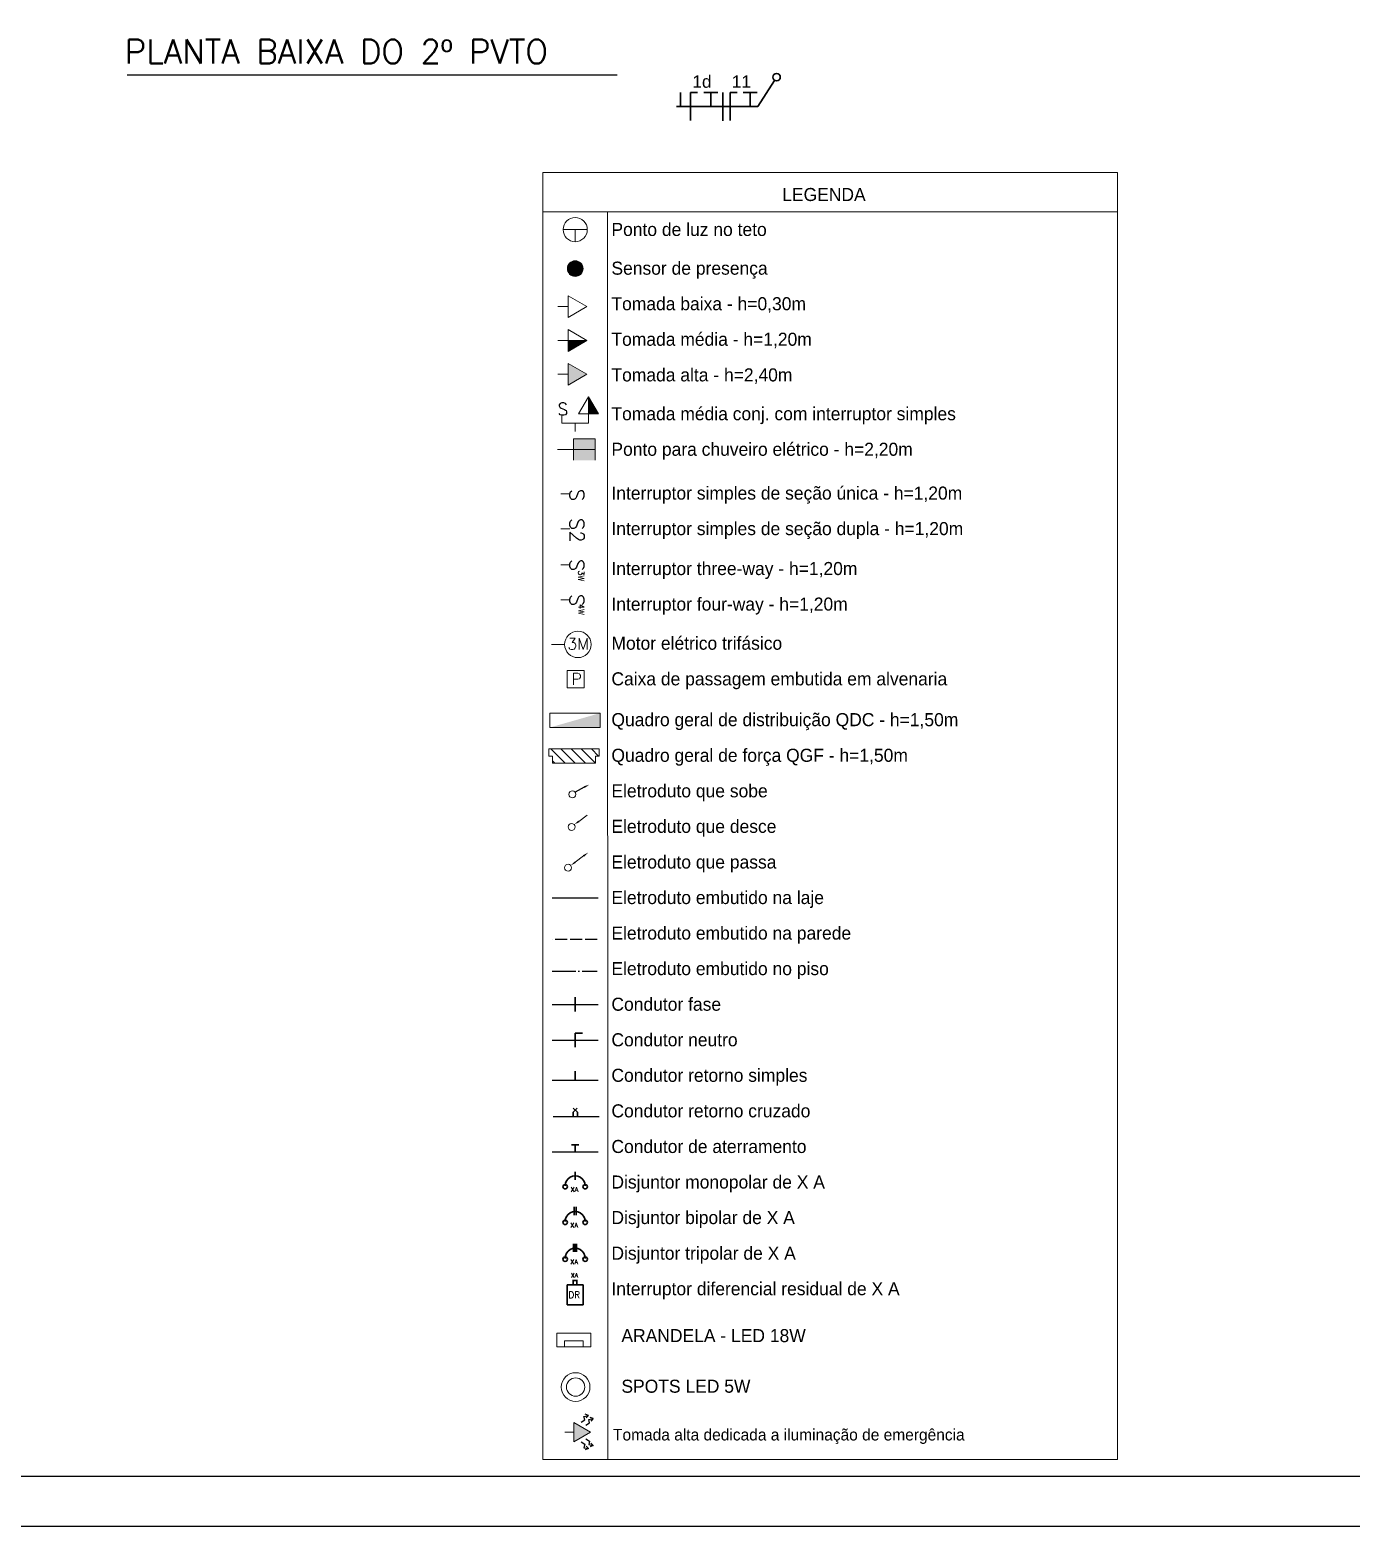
# Model space of a CAD drawing. Header units: millimetres. Extents: x 18652 to 51407, y 18252 to 30404.
# Drawn here: x 32492 to 33816, y 18252 to 19751 of the extents above; entities that cross this region are included whole.
import ezdxf

# ---------------------------------------------------------------- set-up
doc = ezdxf.new("R2010")
doc.units = ezdxf.units.MM
doc.linetypes.add('ACAD_ISO02W100', pattern=[15, 12, -3])
doc.linetypes.add('ACAD_ISO04W100', pattern=[30, 24, -3, 0, -3])
doc.layers.add('Correções', color=30, linetype='Continuous')
doc.layers.add('P02', color=2, linetype='Continuous')
for name, color, linetype, lineweight in [('EJEL05130C', 130, 'Continuous', 30), ('EJEL0550C', 50, 'Continuous', 35), ('EJEL0580C', 80, 'Continuous', 9), ('EJEL0910C', 10, 'Continuous', 9), ('EJEL09210C', 210, 'Continuous', 9), ('EJEL25170C', 170, 'Continuous', 25), ('EJEL25170T', 170, 'ACAD_ISO02W100', 25), ('EJEL25170TP', 1, 'ACAD_ISO04W100', 25), ('EJEL3040C', 40, 'Continuous', 9), ('EJELFORMATO', 170, 'Continuous', 25)]:
    doc.layers.add(name, color=color, linetype=linetype, lineweight=lineweight)
doc.styles.add('PADRÃO', font='', dxfattribs={"height": 0.2})
doc.styles.add('ROMANS', font='romans.shx')
doc.styles.add('SR60', font='simplex', dxfattribs={"height": 0.15})
doc.styles.add('SR80', font='SIMPLEX', dxfattribs={"height": 0.1})
doc.styles.get("Standard").update_dxf_attribs({"font": 'arial.ttf'})
doc.styles.get('PADRÃO').set_extended_font_data('AvantGarde Bk BT')

# ---------------------------------------------------------------- blocks, each defined once
blk = doc.blocks.new('A$C324C5FD7')
at = {"layer": 'EJEL0580C', "ltscale": 0.015}
h = blk.add_hatch(color=256, dxfattribs=at)
h.dxf.hatch_style = 1
h.paths.add_polyline_path([(11.5, 0, 1), (-11.5, 0, 1)])
at = {"layer": 'EJEL0580C'}
blk.add_circle((0, 0), 11.5, dxfattribs=at)
blk = doc.blocks.new('A$C4F674D86')
at = {"layer": 'EJEL0580C'}
for p, q in [((16.2, 0), (-16.2, 0)), ((16.2, 0), (-16.2, 0)), ((0, 0), (0, -16.2)), ((0, -16.2), (0, 0)), ((0, 0), (16.2, 0)), ((0, 0), (0, -16.2)), ((0, -16.2), (0, 0)), ((0, 0), (16.2, 0))]:
    blk.add_line(p, q, dxfattribs=at)
blk.add_circle((0, 0), 16.2, dxfattribs=at)
blk.add_circle((0, 0), 16.2, dxfattribs=at)
blk = doc.blocks.new('A$C3819068E')
at = {"layer": 'EJEL0580C', "ltscale": 0.015}
h = blk.add_hatch(color=256, dxfattribs=at)
h.dxf.hatch_style = 1
h.paths.add_polyline_path([(11.5, 0, 1), (-11.5, 0, 1)])
at = {"layer": 'EJEL0580C'}
blk.add_circle((0, 0), 11.5, dxfattribs=at)
blk.add_blockref('A$C324C5FD7', (0, 0), dxfattribs=at)
blk = doc.blocks.new('A$C358D43A7')
at = {"layer": 'EJEL0580C'}
for p, q in [((0, 0), (-15.9, 0)), ((0, 0), (0, 16.9)), ((0, 16.9), (0, -16.9)), ((0, 16.9), (28.7, 0)), ((28.7, 0), (0, -16.9))]:
    blk.add_line(p, q, dxfattribs=at)
blk = doc.blocks.new('A$C30B02EAA')
at = {"layer": 'EJEL0580C'}
h = blk.add_hatch(color=256, dxfattribs=at)
h.dxf.hatch_style = 1
h.paths.add_polyline_path([(0, 0), (0, -16.9), (28.7, 0)])
for p, q in [((0, 0), (-15.9, 0)), ((0, 0), (0, 16.9)), ((0, 16.9), (0, -16.9)), ((0, 16.9), (28.7, 0)), ((28.7, 0), (0, -16.9)), ((0, 0), (28.7, 0))]:
    blk.add_line(p, q, dxfattribs=at)
blk = doc.blocks.new('A$C51C8040F')
at = {"layer": 'EJEL0580C'}
h = blk.add_hatch(color=256, dxfattribs=at)
h.dxf.hatch_style = 1
h.paths.add_polyline_path([(0, -16.9), (28.7, 0), (0, 16.9)])
for p, q in [((0, 0), (-15.9, 0)), ((0, 0), (0, 16.9)), ((0, 16.9), (0, -16.9)), ((0, 16.9), (28.7, 0)), ((28.7, 0), (0, -16.9))]:
    blk.add_line(p, q, dxfattribs=at)
blk = doc.blocks.new('A$C4247474B')
at = {"layer": 'EJEL0580C'}
for p, q in [((0, 0), (31.7, 0)), ((0, 0), (0, -31.7)), ((31.7, 0), (31.7, -31.7)), ((0, -31.7), (31.7, -31.7))]:
    blk.add_line(p, q, dxfattribs=at)
at = {"layer": 'EJEL0580C', "style": 'SR80'}
blk.add_text('P', height=21.2, rotation=270, dxfattribs=at).set_placement((5.5, -8.3))
blk = doc.blocks.new('A$C15267267')
at = {"layer": 'EJEL0580C'}
for p, q in [((-37, -21.2), (-37, 0)), ((37, 0), (-37, 0)), ((37, -21.2), (37, 0)), ((37, -21.2), (-37, -21.2))]:
    blk.add_line(p, q, dxfattribs=at)
blk.add_solid([(37, 0), (37, -21.2), (-37, -21.2)], dxfattribs=at)
blk = doc.blocks.new('A$C364D08BA')
at = {"layer": 'EJEL0580C'}
for p, q in [((-47.6, 0), (26.5, 0)), ((-47.6, 0), (-47.6, -10.6)), ((-23.7, -21.2), (-44.9, 0)), ((-8.8, -21.2), (-29.9, 0)), ((6.2, -21.2), (-15, 0)), ((21.2, -21.2), (0, 0)), ((25.5, -10.6), (15, 0)), ((26.5, 0), (26.5, -10.6)), ((-47.6, -10.6), (-42.3, -10.6)), ((-42.3, -10.6), (-42.3, -21.2)), ((-38.7, -21.2), (-42.3, -17.5)), ((-42.3, -21.2), (21.2, -21.2)), ((21.2, -10.6), (26.5, -10.6)), ((21.2, -10.6), (21.2, -21.2))]:
    blk.add_line(p, q, dxfattribs=at)
blk = doc.blocks.new('A$C633F4938')
at = {"layer": 'EJEL0580C', "linetype": 'ByBlock', "lineweight": -2}
blk.add_line((10.5, 8.1), (22.8, 17.5), dxfattribs=at)
at = {"layer": 'EJEL0580C'}
blk.add_circle((0, 0), 5.13, dxfattribs=at)
for points in [[(21.9, 18.6), (29.5, 22.3), (23.6, 16.4)], [(11.3, 7), (3.7, 3.3), (9.6, 9.2)]]:
    blk.add_solid(points, dxfattribs=at)
blk = doc.blocks.new('A$C37140E86')
at = {"layer": 'EJEL05130C'}
for p, q in [((-19, 0), (-19, -95)), ((0, 0), (0, -95)), ((17, 0), (17, -95))]:
    blk.add_line(p, q, dxfattribs=at)
for centre in [(-118, -182), (118, -182)]:
    blk.add_circle(centre, 26.2, dxfattribs=at)
blk.add_arc((0, -172), 118, 359.8656, 180.134, dxfattribs=at)
at = {"layer": 'EJEL05130C', "style": 'ROMANS'}
blk.add_text('XA', height=56.5, dxfattribs=at).set_placement((-57, -242))
blk = doc.blocks.new('A$C6F926A8D')
at = {"layer": 'EJEL05130C'}
for p, q in [((-14, 53), (-14, -42)), ((12, 53), (12, -42))]:
    blk.add_line(p, q, dxfattribs=at)
for centre in [(-118, -128), (118, -128)]:
    blk.add_circle(centre, 26.2, dxfattribs=at)
blk.add_arc((0, -118), 118, 359.8656, 180.134, dxfattribs=at)
at = {"layer": 'EJEL05130C', "style": 'ROMANS'}
blk.add_text('XA', height=56.5, dxfattribs=at).set_placement((-57, -189))
blk = doc.blocks.new('A$C208A460A')
at = {"layer": 'EJEL05130C'}
blk.add_line((0, 47), (0, -48), dxfattribs=at)
for centre in [(-118, -128), (118, -128)]:
    blk.add_circle(centre, 26.2, dxfattribs=at)
blk.add_arc((0, -118), 118, 359.8656, 180.134, dxfattribs=at)
at = {"layer": 'EJEL05130C', "style": 'ROMANS'}
blk.add_text('XA', height=56.5, dxfattribs=at).set_placement((-54, -189))
blk = doc.blocks.new('A$C66476A06')
at = {"layer": 'EJEL05130C'}
for p, q in [((31, 0), (-31, 0)), ((-20, -51), (-20, 0)), ((20, -51), (20, 0)), ((-94, -51), (98, -51)), ((-94, -286), (-94, -51)), ((98, -51), (98, -286)), ((98, -286), (-94, -286))]:
    blk.add_line(p, q, dxfattribs=at)
at = {"layer": 'EJEL05130C', "style": 'ROMANS'}
for s, height, p in [('XA', 51, (-47, 38)), ('DR', 76.7, (-78, -206))]:
    blk.add_text(s, height=height, dxfattribs=at).set_placement(p)
blk = doc.blocks.new('A$C38DD1369')
at = {"layer": 'EJEL0580C'}
blk.add_line((156, 0), (0, 0), dxfattribs=at)
blk.add_circle((313, 0), 156, dxfattribs=at)
blk.add_circle((313, 0), 156, dxfattribs=at)
at = {"layer": 'EJEL0580C', "style": 'SR80'}
blk.add_text('3M', height=135.4, dxfattribs=at).set_placement((189, -61))
blk = doc.blocks.new('A$C21C60167')
at = {"layer": 'EJEL0580C'}
h = blk.add_hatch(color=256, dxfattribs=at)
h.dxf.hatch_style = 1
h.paths.add_polyline_path([(19.6, 13.8), (34.3, 13.8), (19.6, 38.6)])
for p, q in [((4.9, 13.8), (19.6, 38.6)), ((19.6, 38.6), (34.3, 13.8)), ((19.6, 13.8), (19.6, 38.6)), ((-19.6, 11.5), (-19.6, 0)), ((-19.6, 0), (19.6, 0)), ((19.6, 0), (0, 0)), ((0, 0), (0, -9.5)), ((19.6, 13.8), (4.9, 13.8)), ((4.9, 13.8), (34.3, 13.8)), ((19.6, 13.8), (19.6, 0)), ((0, -9.5), (0, -12.4))]:
    blk.add_line(p, q, dxfattribs=at)
at = {"layer": 'EJEL0580C', "style": 'SR80'}
blk.add_text('S', height=18.3, dxfattribs=at).set_placement((-26, 11.5))
blk = doc.blocks.new('A$C5CDA3447')
at = {"layer": 'EJEL0580C'}
blk.add_line((6.6, 0), (-6.6, 0), dxfattribs=at)
at = {"layer": 'EJEL0580C', "style": 'SR80'}
blk.add_text('S', height=21.2, rotation=270, dxfattribs=at).set_placement((6.6, 7.4))
blk = doc.blocks.new('A$C3D7A1D48')
at = {"layer": 'EJEL0580C'}
blk.add_line((6.6, 0), (-6.6, 0), dxfattribs=at)
at = {"layer": 'EJEL0580C', "style": 'SR80'}
blk.add_text('S2', height=21.16, rotation=270, dxfattribs=at).set_placement((6.6, 16.1))
blk = doc.blocks.new('A$C244824F9')
at = {"layer": 'EJEL0580C'}
blk.add_line((6.6, 0), (-6.6, 0), dxfattribs=at)
for s, height, style, p in [('S', 21.2, 'SR80', (6.7, 8.3)), ('3W', 8.46, 'SR60', (19.3, -8.6))]:
    blk.add_text(s, height=height, rotation=270, dxfattribs=dict(at, style=style)).set_placement(p)
blk = doc.blocks.new('A$C04CC0A2E')
at = {"layer": 'EJEL0580C'}
blk.add_line((6.6, 0), (-6.6, 0), dxfattribs=at)
for s, height, style, p in [('S', 21.2, 'SR80', (6.6, 8.3)), ('4W', 8.46, 'SR60', (19.4, -6.5))]:
    blk.add_text(s, height=height, rotation=270, dxfattribs=dict(at, style=style)).set_placement(p)
blk = doc.blocks.new('A$C0AE3526C')
at = {"layer": 'EJEL0580C'}
h = blk.add_hatch(color=256, dxfattribs=at)
h.dxf.hatch_style = 1
h.paths.add_polyline_path([(47.6, 15.9), (15.9, 15.9), (15.9, -15.9), (47.6, -15.9)])
h = blk.add_hatch(color=256, dxfattribs=at)
h.dxf.hatch_style = 1
h.paths.add_polyline_path([(47.6, -15.9), (47.6, 0), (15.9, 0), (15.9, -15.9)])
for p, q in [((-7.9, 0), (47.6, 0)), ((0, 0), (47.6, 0)), ((15.9, 15.9), (47.6, 15.9)), ((15.9, -15.9), (15.9, 15.9)), ((15.9, -15.9), (15.9, 15.9)), ((47.6, -15.9), (47.6, 15.9)), ((47.6, -15.9), (47.6, 15.9))]:
    blk.add_line(p, q, dxfattribs=at)
blk = doc.blocks.new('arandext')
at = {"layer": 'EJEL0580C', "linetype": 'Continuous'}
for p, q in [((0, 10), (0, 18)), ((0, -10), (0, 10)), ((0, -10), (0, -18))]:
    blk.add_line(p, q, dxfattribs=at)
blk.add_lwpolyline([(0, 18), (14.5, 18), (14.5, -18), (0, -18)], dxfattribs=at)
at = {"layer": 'EJEL0580C'}
blk.add_lwpolyline([(0, 10), (6.5, 10), (6.5, -10), (0, -10)], dxfattribs=at)
blk = doc.blocks.new('A$C1F842686')
at = {"layer": 'EJEL0580C', "linetype": 'ByBlock', "lineweight": -2}
blk.add_line((10.5, 8.1), (22.8, 17.5), dxfattribs=at)
at = {"layer": 'EJEL0580C'}
blk.add_circle((0, 0), 5.13, dxfattribs=at)
blk.add_solid([(11.3, 7), (3.7, 3.3), (9.6, 9.2)], dxfattribs=at)
blk = doc.blocks.new('Eletroduto que sober')
at = {"layer": 'EJEL09210C', "linetype": 'ByBlock', "lineweight": -2}
blk.add_line((37626.687, 7031), (37626.578, 7030.942), dxfattribs=at)
at = {"layer": 'EJEL09210C'}
blk.add_circle((37626.547, 7030.915), 0.041, dxfattribs=at)
blk.add_solid([(37626.682, 7031.01), (37626.746, 7031.029), (37626.692, 7030.99)], dxfattribs=at)
blk = doc.blocks.new('A$C71E37391')
at = {"layer": 'EJEL0550C', "ltscale": 0.015}
for p, q in [((7, 14), (-7, 14)), ((0, 0), (0, 14))]:
    blk.add_line(p, q, dxfattribs=at)
blk = doc.blocks.new('A$C1116134A')
at = {"layer": 'EJEL0550C', "ltscale": 0.015}
for p, q in [((0, -14), (0, 14)), ((0, 14), (7, 14))]:
    blk.add_line(p, q, dxfattribs=at)
blk = doc.blocks.new('YTFTYF')
at = {"layer": 'EJEL0580C'}
for radius in [5.5, 3.5]:
    blk.add_circle((0, 0), radius, dxfattribs=at)
blk = doc.blocks.new('Tomada para iluminação de emergência')
at = {"layer": 'EJEL25170TP'}
for p, q in [((-0.221, 0.313), (-0.238, 0.272)), ((-0.207, 0.254), (-0.221, 0.313)), ((-0.221, 0.313), (-0.188, 0.284)), ((-0.163, 0.265), (-0.207, 0.254)), ((-0.179, 0.376), (-0.195, 0.335)), ((-0.165, 0.317), (-0.179, 0.376)), ((-0.179, 0.376), (-0.146, 0.346)), ((-0.121, 0.327), (-0.165, 0.317)), ((-0.132, 0.217), (-0.163, 0.265)), ((-0.09, 0.279), (-0.121, 0.327)), ((0.089, 0.279), (0.12, 0.327)), ((0.12, 0.327), (0.164, 0.317)), ((0.131, 0.217), (0.162, 0.265)), ((0.178, 0.376), (0.145, 0.346)), ((0.162, 0.265), (0.207, 0.254)), ((0.164, 0.317), (0.178, 0.376)), ((0.178, 0.376), (0.195, 0.335)), ((0.22, 0.313), (0.187, 0.284)), ((0.207, 0.254), (0.22, 0.313)), ((0.22, 0.313), (0.237, 0.272))]:
    blk.add_line(p, q, dxfattribs=at)
at = {"layer": 'EJEL0580C', "xscale": 0.0076, "yscale": 0.0076, "zscale": 0.0076, "rotation": 90}
blk.add_blockref('A$C51C8040F', (0, 0.121), dxfattribs=at)

msp = doc.modelspace()

# ---------------------------------------------------------------- hatches: boundary and pattern name
at = {"layer": 'EJEL0580C', "ltscale": 0.015}
h = msp.add_hatch(color=256, dxfattribs=at)
h.dxf.hatch_style = 1
h.paths.add_polyline_path([(33046.2, 19511.8, 1), (33030.5, 19511.8, 1)])

# ---------------------------------------------------------------- linework, layer by layer
at = {"layer": 'EJEL05130C', "ltscale": 0.2}
for q in [(33237.9, 19700.4), (33139.7, 19674.1)]:
    msp.add_line((33221.3, 19674.1), q, dxfattribs=at)
at = {"layer": 'EJEL05130C', "ltscale": 0.001}
msp.add_circle((33240, 19703.6), 3.8, dxfattribs=at)
at = {"layer": 'EJEL0550C', "ltscale": 0.015}
for p, q in [((33143.9, 19674.1), (33143.9, 19688.1)), ((33186.1, 19660), (33186.1, 19688.1)), ((33036.1, 18666.6), (33040.3, 18670.8)), ((33036.1, 18662.4), (33036.1, 18666.6)), ((33040.6, 18666.6), (33036.4, 18670.8)), ((33040.6, 18662.4), (33040.6, 18666.6))]:
    msp.add_line(p, q, dxfattribs=at)
at = {"layer": 'EJEL0550C'}
for p, q in [((33038.3, 18781.8), (33038.3, 18767.4)), ((33038.3, 18746), (33038.3, 18731.7)), ((33038.3, 18746), (33045.5, 18746)), ((33038.3, 18698.6), (33038.3, 18707.7)), ((33041.9, 18634.1), (33034.7, 18634.1)), ((33038.3, 18626.9), (33038.3, 18634.1))]:
    msp.add_line(p, q, dxfattribs=at)
at = {"layer": 'EJEL0580C'}
msp.add_circle((33038.3, 19511.8), 7.85, dxfattribs=at)
at = {"layer": 'EJEL0910C'}
for p, q in [((33006, 19568.6), (33581.6, 19568.6)), ((33070.7, 19568.6), (33070.9, 18318.9))]:
    msp.add_line(p, q, dxfattribs=at)
msp.add_lwpolyline([(33006, 19608.1), (33581.6, 19608.1), (33581.6, 18318.9), (33006, 18318.9)], close=True, dxfattribs=at)
at = {"layer": 'EJEL25170C'}
for p, q in [((33015.3, 18881.4), (33061.4, 18881.4)), ((33015.3, 18774.6), (33061.4, 18774.6)), ((33015.3, 18738.9), (33061.4, 18738.9)), ((33015.3, 18698.6), (33061.4, 18698.6)), ((33016.3, 18662.3), (33062.4, 18662.3)), ((33015.3, 18626.9), (33061.4, 18626.9))]:
    msp.add_line(p, q, dxfattribs=at)
at = {"layer": 'EJEL25170T'}
msp.add_line((33060.3, 18839.6), (33015.1, 18839.6), dxfattribs=at)
at = {"layer": 'EJEL25170TP'}
msp.add_line((33015.1, 18808), (33060.3, 18808), dxfattribs=at)
at = {"layer": 'EJELFORMATO', "color": 7}
msp.add_lwpolyline([(31086.1, 18252), (35291.1, 18252), (35291.1, 21222), (31086.1, 21222)], close=True, dxfattribs=at)
at = {"layer": 'EJELFORMATO'}
msp.add_lwpolyline([(35241.1, 18302), (35241.1, 21172), (31211.1, 21172), (31211.1, 18302)], close=True, dxfattribs=at)
at = {"layer": 'P02'}
msp.add_line((33080.4, 19705.5, 0), (32589.6, 19705.5, 0), dxfattribs=at)

# ---------------------------------------------------------------- block references
at = {"layer": 'Correções', "xscale": 84.985, "yscale": 84.985, "zscale": 84.985}
msp.add_blockref('Eletroduto que sober', (-3164656.6, -578537.2), dxfattribs=at)
at = {"layer": 'EJEL05130C', "xscale": 0.084985, "yscale": 0.084985, "zscale": 0.084985}
for name, p in [('A$C38DD1369', (33014.4, 19135.3)), ('A$C208A460A', (33038.3, 18602.9)), ('A$C6F926A8D', (33038.3, 18567.2)), ('A$C37140E86', (33038.3, 18534.9)), ('A$C66476A06', (33038.1, 18498))]:
    msp.add_blockref(name, p, dxfattribs=at)
at = {"layer": 'EJEL0550C'}
for name, p in [('A$C1116134A', (33153.9, 19674.1)), ('A$C71E37391', (33174.2, 19674.1)), ('A$C1116134A', (33193.4, 19674.1)), ('A$C71E37391', (33213.7, 19674.1))]:
    msp.add_blockref(name, p, dxfattribs=at)
at = {"layer": 'EJEL0580C'}
for name, p, xscale, yscale, zscale in [('A$C4F674D86', (33038.3, 19550.9), 0.7478680000000001, 0.7478680000000001, 0.7478680000000001), ('A$C324C5FD7', (33038.3, 19511.8), 0.67988, 0.67988, 0.67988), ('A$C3819068E', (33038.3, 19511.8), 0.67988, 0.67988, 0.67988), ('A$C358D43A7', (33031.3, 19473.7), 0.645886, 0.645886, 0.645886), ('A$C30B02EAA', (33031.3, 19439.8), 0.645886, 0.645886, 0.645886), ('A$C51C8040F', (33031.3, 19405.9), 0.645886, 0.645886, 0.645886), ('A$C21C60167', (33038.3, 19357), 0.67988, 0.67988, 0.67988), ('A$C0AE3526C', (33025.8, 19330.6), 0.67988, 0.67988, 0.67988), ('A$C5CDA3447', (33028.3, 19286.1), 0.67988, 0.67988, 0.67988), ('A$C3D7A1D48', (33028.3, 19251), 0.67988, 0.67988, 0.67988), ('A$C244824F9', (33028.3, 19215.2), 0.67988, 0.67988, 0.67988), ('A$C04CC0A2E', (33028.3, 19180.1), 0.67988, 0.67988, 0.67988), ('A$C15267267', (33038.2, 19066.5), 0.67988, 0.67988, 0.67988), ('A$C364D08BA', (33044.3, 19030.7), 0.67988, 0.67988, 0.67988), ('A$C1F842686', (33034.7, 18952.5), 0.67988, 0.67988, 0.67988), ('A$C633F4938', (33031.2, 18911.6), 0.67988, 0.67988, 0.67988)]:
    msp.add_blockref(name, p, dxfattribs=dict(at, xscale=xscale, yscale=yscale, zscale=zscale))
at = {"layer": 'EJEL0580C', "xscale": 0.9475441421562776, "yscale": 0.9475441421562776, "zscale": 0.9475441421562776, "rotation": 89.99999999999999}
msp.add_blockref('arandext', (33036.9, 18431.6), dxfattribs=at)
at = {"layer": 'EJEL09210C', "xscale": 0.543904, "yscale": 0.543904, "zscale": 0.543904, "rotation": 90}
msp.add_blockref('A$C4247474B', (33030.1, 19091.9), dxfattribs=at)
at = {"layer": 'EJEL25170TP', "xscale": 75.46928999251448, "yscale": 75.46928999251448, "zscale": 75.46928999251448, "rotation": 270}
msp.add_blockref('Tomada para iluminação de emergência', (33027.9, 18346.2), dxfattribs=at)
at = {"layer": 'EJEL3040C', "xscale": 2.620092945113218, "yscale": 2.620092945113218, "zscale": 2.620092945113218}
msp.add_blockref('YTFTYF', (33038.7, 18391.3), dxfattribs=at)

# ---------------------------------------------------------------- texts
at = {"layer": 'EJEL05130C', "char_height": 12.38, "attachment_point": 1}
for s, insert in [('1d', (33155.7, 19705.4)), ('11', (33195.2, 19705.4))]:
    msp.add_mtext_dynamic_manual_height_columns(s, width=64.992, gutter_width=61.9, heights=[0], dxfattribs=dict(at, insert=insert))
at = {"layer": 'EJEL0550C', "style": 'PADRÃO'}
for s, height, p in [('LEGENDA', 13.08, (33245.7, 19579.5)), ('Ponto de luz no teto', 13.079, (33074.6, 19544.5)), ('Sensor de presença', 13.079, (33074.6, 19505.7)), ('Tomada baixa - h=0,30m', 13.079, (33074.6, 19470.1)), ('Tomada média - h=1,20m', 13.079, (33074.6, 19434.5)), ('Tomada alta - h=2,40m', 13.079, (33074.6, 19398.8)), ('Tomada média conj. com interruptor simples', 13.079, (33074.6, 19359.9)), ('Ponto para chuveiro elétrico - h=2,20m', 13.079, (33074.6, 19324.3)), ('Interruptor simples de seção única - h=1,20m', 13.079, (33074.6, 19280.4)), ('Interruptor simples de seção dupla - h=1,20m', 13.079, (33074.6, 19244.8)), ('Interruptor three-way - h=1,20m', 13.079, (33074.6, 19204.8)), ('Interruptor four-way - h=1,20m', 13.079, (33074.6, 19169.2)), ('Motor elétrico trifásico', 13.079, (33074.6, 19130)), ('Caixa de passagem embutida em alvenaria', 13.079, (33074.6, 19094.3)), ('Quadro geral de distribuição QDC - h=1,50m', 13.079, (33074.6, 19053.4)), ('Quadro geral de força QGF - h=1,50m', 13.079, (33074.6, 19017.7)), ('Eletroduto que sobe', 13.079, (33074.6, 18982.1)), ('Eletroduto que desce', 13.079, (33074.6, 18946.5)), ('Eletroduto que passa', 13.079, (33074.6, 18910.8)), ('Eletroduto embutido na laje', 13.079, (33074.6, 18875.2)), ('Eletroduto embutido na parede', 13.079, (33074.6, 18839.6)), ('Eletroduto embutido no piso', 13.079, (33074.6, 18804)), ('Condutor fase', 13.079, (33074.6, 18768.3)), ('Condutor neutro', 13.079, (33074.6, 18732.7)), ('Condutor retorno simples', 13.079, (33074.6, 18697.1)), ('Condutor retorno cruzado', 13.079, (33074.6, 18661.5)), ('Condutor de aterramento', 13.079, (33074.6, 18625.8)), ('Disjuntor monopolar de X A', 13.079, (33074.6, 18590.2)), ('Disjuntor bipolar de X A', 13.079, (33074.6, 18554.6)), ('Disjuntor tripolar de X A', 13.079, (33074.6, 18518.9)), ('Interruptor diferencial residual de X A', 13.079, (33074.6, 18483.3)), ('Tomada alta dedicada a iluminação de emergência', 11.615, (33076.2, 18337.8))]:
    msp.add_text(s, height=height, dxfattribs=at).set_placement(p)
at = {"layer": 'EJEL0550C', "char_height": 13.079, "width": 658.318, "attachment_point": 1, "style": 'PADRÃO'}
for s, insert in [('ARANDELA - LED 18W', (33084.6, 18449.4)), ('SPOTS LED 5W', (33084.6, 18398.7))]:
    msp.add_mtext(s, dxfattribs=dict(at, insert=insert))
at = {"layer": 'P02', "style": 'ROMANS'}
msp.add_text('PLANTA BAIXA DO 2º PVTO', height=24, rotation=360, dxfattribs=at).set_placement((32587.1, 19717.3, 0))

doc.saveas('drawing.dxf')
